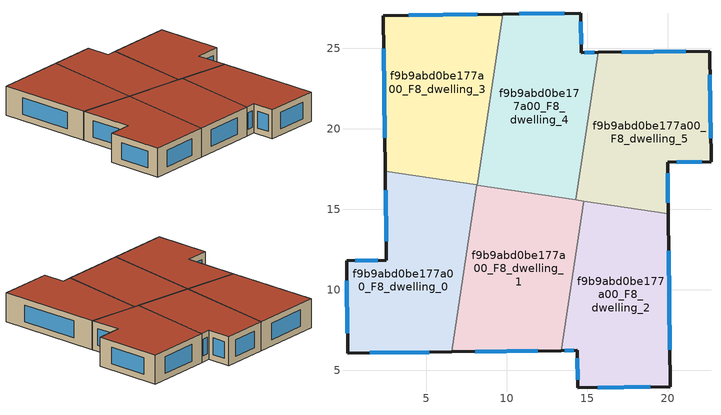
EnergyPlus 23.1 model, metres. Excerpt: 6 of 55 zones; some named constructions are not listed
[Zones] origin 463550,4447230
f9b9abd0be177a00_F8_dwelling_0
 floor to f9b9abd0be177a00_F7_dwelling_0 (EU_floor_Construction): 8.13,16.51 6.57,6.14 0.12,6.06 0.05,11.8 2.53,11.83 2.46,17.36 z24
 wall outside (EU_wall_Construction): 2.46,17.36 2.53,11.83 0.05,11.8 0.12,6.06 6.57,6.14 z24:27
 wall to f9b9abd0be177a00_F8_dwelling_1 (EU_wall_Construction): 6.57,6.14 8.13,16.51 z24:27
 wall to f9b9abd0be177a00_F8_dwelling_3 (EU_wall_Construction): 8.13,16.51 2.46,17.36 z24:27
 window (EU_Window_Construction): 2.47,16.18 2.51,13.02 / 1.5,6.08 5.19,6.13 / 0.06,10.57 0.1,7.29 / 2,11.83 0.58,11.81 z24.64:26.36
 roof outside (EU_roof_Construction): 6.57,6.14 8.13,16.51 2.46,17.36 2.53,11.83 0.05,11.8 0.12,6.06 z27
f9b9abd0be177a00_F8_dwelling_1
 floor to f9b9abd0be177a00_F7_dwelling_1 (EU_floor_Construction): 14.76,15.51 13.37,6.23 6.57,6.14 8.13,16.51 z24
 wall outside (EU_wall_Construction): 6.57,6.14 13.37,6.23 z24:27
 wall to f9b9abd0be177a00_F8_dwelling_2 (EU_wall_Construction): 13.37,6.23 14.76,15.51 z24:27
 wall to f9b9abd0be177a00_F8_dwelling_4 (EU_wall_Construction): 14.29,15.58 8.15,16.5 z24:27
 wall to f9b9abd0be177a00_F8_dwelling_3 (EU_wall_Construction): 8.15,16.5 8.13,16.51 z24:27
 wall to f9b9abd0be177a00_F8_dwelling_5 (EU_wall_Construction): 14.76,15.51 14.29,15.58 z24:27
 window (EU_Window_Construction): 8.03,6.16 11.91,6.21 z24.64:26.36
 roof outside (EU_roof_Construction): 13.37,6.23 14.76,15.51 8.13,16.51 6.57,6.14 z27
f9b9abd0be177a00_F8_dwelling_2
 floor to f9b9abd0be177a00_F7_dwelling_2 (EU_floor_Construction): 20.02,14.72 20.15,3.99 14.4,3.92 14.37,6.24 13.37,6.23 14.76,15.51 z24
 wall outside (EU_wall_Construction): 13.37,6.23 14.37,6.24 14.4,3.92 20.15,3.99 20.02,14.72 z24:27
 wall to f9b9abd0be177a00_F8_dwelling_5 (EU_wall_Construction): 20.02,14.72 14.76,15.51 z24:27
 window (EU_Window_Construction): 20.12,6.29 20.04,12.43 / 15.63,3.93 18.92,3.98 / 14.38,5.74 14.39,4.42 / 13.58,6.23 14.16,6.24 z24.64:26.36
 roof outside (EU_roof_Construction): 20.15,3.99 20.02,14.72 14.76,15.51 13.37,6.23 14.37,6.24 14.4,3.92 z27
f9b9abd0be177a00_F8_dwelling_3
 floor to f9b9abd0be177a00_F7_dwelling_3 (EU_floor_Construction): 9.74,27.11 8.15,16.5 2.46,17.36 2.34,27.02 z24
 wall outside (EU_wall_Construction): 9.74,27.11 2.34,27.02 2.46,17.36 z24:27
 wall to f9b9abd0be177a00_F8_dwelling_4 (EU_wall_Construction): 8.15,16.5 9.74,27.11 z24:27
 window (EU_Window_Construction): 2.36,24.95 2.43,19.43 / 8.16,27.09 3.92,27.04 z24.64:26.36
 roof outside (EU_roof_Construction): 8.15,16.5 9.74,27.11 2.34,27.02 2.46,17.36 z27
f9b9abd0be177a00_F8_dwelling_4
 floor to f9b9abd0be177a00_F7_dwelling_4 (EU_floor_Construction): 14.59,27.17 14.62,24.73 15.66,24.74 14.29,15.58 8.15,16.5 9.74,27.11 z24
 wall outside (EU_wall_Construction): 15.66,24.74 14.62,24.73 14.59,27.17 9.74,27.11 z24:27
 wall to f9b9abd0be177a00_F8_dwelling_5 (EU_wall_Construction): 14.29,15.58 15.66,24.74 z24:27
 window (EU_Window_Construction): 13.55,27.16 10.78,27.12 / 14.61,25.25 14.6,26.65 / 15.44,24.74 14.84,24.73 z24.64:26.36
 roof outside (EU_roof_Construction): 14.29,15.58 15.66,24.74 14.62,24.73 14.59,27.17 9.74,27.11 8.15,16.5 z27
f9b9abd0be177a00_F8_dwelling_5
 floor to f9b9abd0be177a00_F7_dwelling_5 (EU_floor_Construction): 22.59,24.83 22.68,17.95 19.98,17.91 20.02,14.72 14.29,15.58 15.66,24.74 z24
 wall outside (EU_wall_Construction): 20.02,14.72 19.98,17.91 22.68,17.95 22.59,24.83 15.66,24.74 z24:27
 window (EU_Window_Construction): 20.01,15.41 19.99,17.23 / 21.11,24.81 17.15,24.76 / 22.66,19.42 22.61,23.35 / 20.56,17.92 22.1,17.94 z24.64:26.36
 roof outside (EU_roof_Construction): 20.02,14.72 19.98,17.91 22.68,17.95 22.59,24.83 15.66,24.74 14.29,15.58 z27
[SCHEDULE:FILE] Column Number=1; Rows to Skip at Top=0; Number of Hours of Data=8760; Column Separator=Comma; Interpolate to Timestep=No; Minutes per Item=60; Adjust Schedule for Daylight Savings=Yes
Name | File
EU_Step8_GainSchedule_f9b9abd0be177a00_F2_dwelling_2_f000 | ../../schedules/f9b9abd0be177a00/f9b9abd0be177a00_F2_dwelling_2_f000_gain.csv
EU_Step8_GainSchedule_f9b9abd0be177a00_F2_dwelling_3_f000 | ../../schedules/f9b9abd0be177a00/f9b9abd0be177a00_F2_dwelling_3_f000_gain.csv
EU_Step8_GainSchedule_f9b9abd0be177a00_F2_dwelling_4_f000 | ../../schedules/f9b9abd0be177a00/f9b9abd0be177a00_F2_dwelling_4_f000_gain.csv
EU_Step8_GainSchedule_f9b9abd0be177a00_F2_dwelling_5_f000 | ../../schedules/f9b9abd0be177a00/f9b9abd0be177a00_F2_dwelling_5_f000_gain.csv
EU_Step8_GainSchedule_f9b9abd0be177a00_F3_dwelling_0_f000 | ../../schedules/f9b9abd0be177a00/f9b9abd0be177a00_F3_dwelling_0_f000_gain.csv
EU_Step8_GainSchedule_f9b9abd0be177a00_F3_dwelling_1_f000 | ../../schedules/f9b9abd0be177a00/f9b9abd0be177a00_F3_dwelling_1_f000_gain.csv
EU_Step8_GainSchedule_f9b9abd0be177a00_F3_dwelling_2_f000 | ../../schedules/f9b9abd0be177a00/f9b9abd0be177a00_F3_dwelling_2_f000_gain.csv
EU_Step8_GainSchedule_f9b9abd0be177a00_F3_dwelling_3_f000 | ../../schedules/f9b9abd0be177a00/f9b9abd0be177a00_F3_dwelling_3_f000_gain.csv
EU_Step8_GainSchedule_f9b9abd0be177a00_F3_dwelling_4_f000 | ../../schedules/f9b9abd0be177a00/f9b9abd0be177a00_F3_dwelling_4_f000_gain.csv
EU_Step8_GainSchedule_f9b9abd0be177a00_F3_dwelling_5_f000 | ../../schedules/f9b9abd0be177a00/f9b9abd0be177a00_F3_dwelling_5_f000_gain.csv
EU_Step8_GainSchedule_f9b9abd0be177a00_F4_dwelling_0_f000 | ../../schedules/f9b9abd0be177a00/f9b9abd0be177a00_F4_dwelling_0_f000_gain.csv
EU_Step8_GainSchedule_f9b9abd0be177a00_F4_dwelling_1_f000 | ../../schedules/f9b9abd0be177a00/f9b9abd0be177a00_F4_dwelling_1_f000_gain.csv
EU_Step8_GainSchedule_f9b9abd0be177a00_F4_dwelling_2_f000 | ../../schedules/f9b9abd0be177a00/f9b9abd0be177a00_F4_dwelling_2_f000_gain.csv
EU_Step8_GainSchedule_f9b9abd0be177a00_F4_dwelling_3_f000 | ../../schedules/f9b9abd0be177a00/f9b9abd0be177a00_F4_dwelling_3_f000_gain.csv
EU_Step8_GainSchedule_f9b9abd0be177a00_F4_dwelling_4_f000 | ../../schedules/f9b9abd0be177a00/f9b9abd0be177a00_F4_dwelling_4_f000_gain.csv
EU_Step8_GainSchedule_f9b9abd0be177a00_F4_dwelling_5_f000 | ../../schedules/f9b9abd0be177a00/f9b9abd0be177a00_F4_dwelling_5_f000_gain.csv
